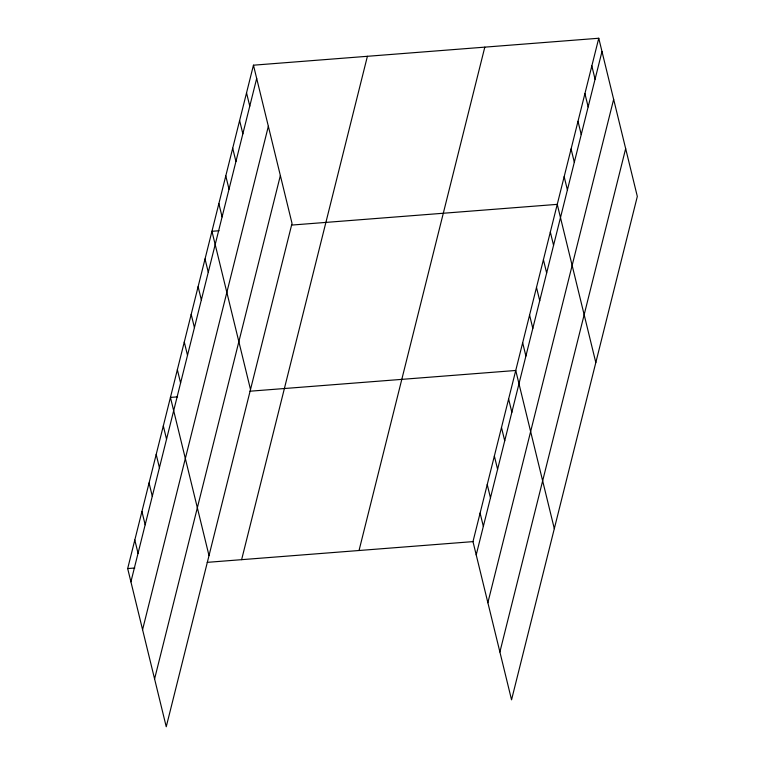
<?xml version="1.0" encoding="UTF-8"?>
<svg xmlns="http://www.w3.org/2000/svg" width="765" height="765" viewBox="0 0 765 765"><rect width="100%" height="100%" fill="white"/><g stroke="black" fill="none" stroke-linecap="round" stroke-linejoin="round"><path stroke-width="1.15" d="M253.454 65.188L292.02 223.38L166.244 726.75L127.679 568.558L253.454 65.188L598.756 38.25L637.322 196.442L511.546 699.812L472.98 541.62L598.756 38.25M130.911 581.821L256.686 78.451M142.577 629.652L268.352 126.282M154.587 678.928L280.363 175.548M241.625 559.674L367.401 56.294M359.034 550.513L484.809 47.143M476.213 554.893L601.988 51.513M487.869 602.715L613.645 99.345M499.889 651.99L625.665 148.62M219.067 230.743L211.953 231.298L250.509 389.49M291.475 225.092L557.255 204.36L595.811 362.553M177.566 396.853L170.442 397.408L209.008 555.6M249.973 391.211L515.744 370.48L554.309 528.663M127.679 568.558L134.803 568.003M207.21 562.352L472.98 541.62M591.842 65.933L595.074 79.206M584.919 93.617L588.151 106.89M578.005 121.31L581.237 134.573M571.082 148.993L574.324 162.257M564.168 176.677L567.401 189.94M550.331 232.044L553.564 245.316M543.418 259.737L546.65 273M536.495 287.42L539.736 300.683M529.581 315.103L532.813 328.376M522.667 342.787L525.899 356.06M508.62 398.995L511.852 412.268M501.486 427.52L504.728 440.793M494.362 456.045L497.594 469.318M487.238 484.57L490.47 497.843M480.104 513.095L483.346 526.368M246.54 92.871L249.773 106.134M239.617 120.554L242.859 133.827M232.703 148.238L235.936 161.511M225.79 175.931L229.022 189.194M218.867 203.614L222.099 216.878M205.03 258.981L208.271 272.254M198.116 286.674L201.348 299.937M191.193 314.358L194.434 327.621M184.279 342.041L187.511 355.304M177.365 369.724L180.597 382.997M163.318 425.933L166.55 439.206M156.194 454.458L159.426 467.731M149.06 482.983L152.292 496.256M141.936 511.508L145.168 524.78M134.812 540.033L138.044 553.305"/></g></svg>
